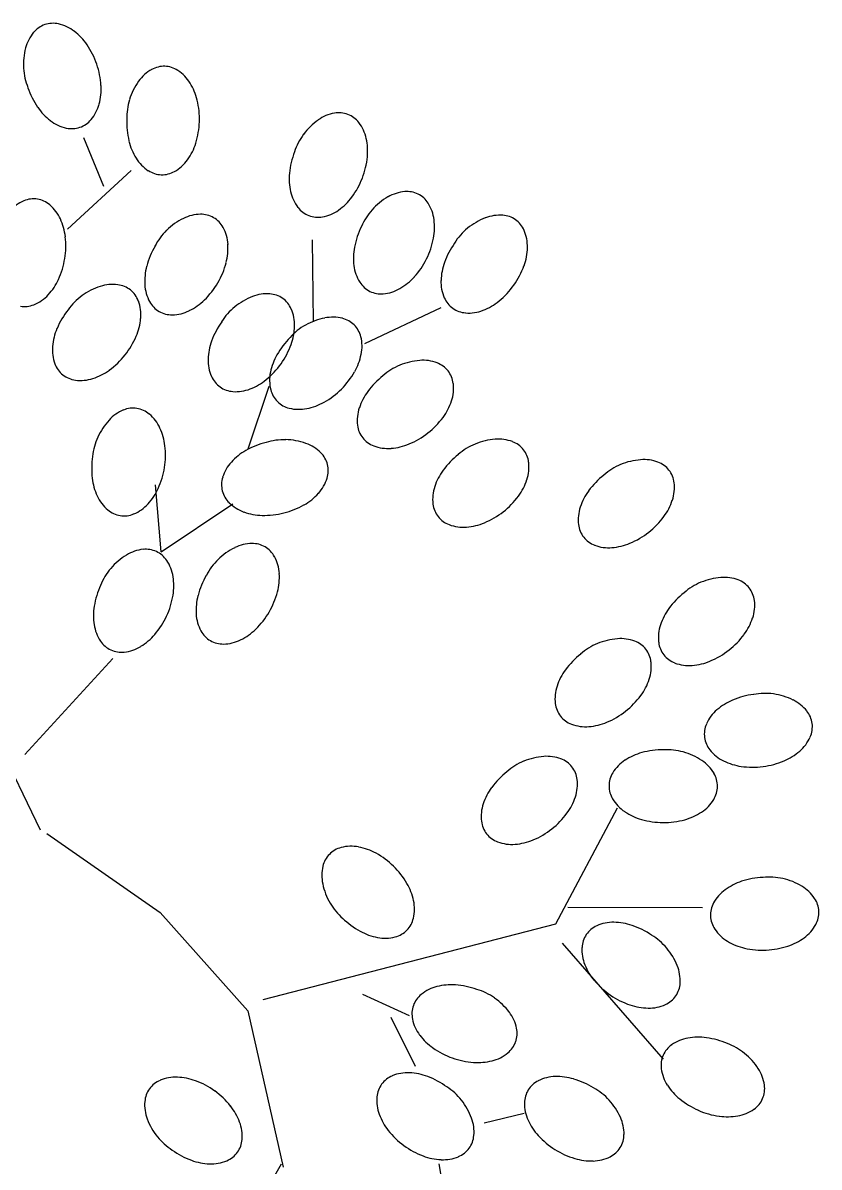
# Model space of a CAD drawing. Header units: millimetres. Extents: x 83956 to 461956, y 36707 to 125807.
# Drawn here: x 96223 to 97013, y 61193 to 62328 of the extents above; entities that cross this region are included whole.
import ezdxf

# ---------------------------------------------------------------- set-up
doc = ezdxf.new("R2010")
doc.units = ezdxf.units.MM
doc.header["$LTSCALE"] = 100
doc.header["$MEASUREMENT"] = 0
doc.layers.add('ARCH', color=9, linetype='CONTINUOUS')

msp = doc.modelspace()

# ---------------------------------------------------------------- linework, layer by layer
at = {"layer": 'ARCH'}
for p, q in [((96303.5, 62165.1), (96283.8, 62213.4)), ((96267.6, 62123.1), (96330.8, 62181.2)), ((96511.4, 62030.9), (96510.5, 62112.5)), ((96562.5, 62009.4), (96638.2, 62045.2)), ((96446.7, 61905.1), (96467.6, 61967.4)), ((96360.5, 61802.9), (96355, 61869.3)), ((96360.5, 61802.9), (96431.5, 61850.7)), ((96240.7, 61527), (96134.6, 61747.2)), ((96225.2, 61601.8), (96312.4, 61697)), ((96751.8, 61434), (96812.9, 61549.1)), ((96247.1, 61523.6), (96359.4, 61445.1)), ((96763.6, 61450.4), (96897.2, 61450.1)), ((96359.4, 61445.1), (96446.4, 61347.8)), ((96461.7, 61359), (96751.8, 61434)), ((96758.1, 61414.9), (96858.1, 61299.8)), ((96560, 61364.1), (96606.5, 61343.2)), ((96446.4, 61347.8), (96481.3, 61192.8)), ((96588.1, 61341.6), (96612.2, 61292.7)), ((96680.6, 61236.7), (96720.5, 61246.3)), ((96479.4, 61195.5), (96395.2, 61047.6)), ((96635.7, 61196.1), (96641.7, 61161.1))]:
    msp.add_line(p, q, dxfattribs=at)
for centre, major_axis, start_param, end_param in [((96253.1, 62302.4), (-14.6, 19.9), -0.303257, 0.250042), ((96253.1, 62302.4), (-14.6, 19.9), -0.856771, -0.303472), ((96249.5, 62286.4), (-24.3, 33.2), -1.283545, -0.856785), ((96265.8, 62292), (-24.3, 33.2), 0.24997, 0.676729), ((96239.5, 62273.4), (-34, 46.4), 4.679974, 4.999761), ((96287.7, 62286.1), (-37.7, 51.5), 0.676717, 0.996504), ((96221, 62260.7), (-47.2, 64.5), 4.409209, 4.680159), ((96283.8, 62285.9), (-35.3, 48.3), 0.996819, 1.327132), ((96221, 62260.7), (-47.2, 64.5), 4.137887, 4.408837), ((96371.5, 62245.6), (-24.3, 33.2), -0.111973, 0.314787), ((96363.3, 62259.8), (-14.6, 19.9), -0.665449, -0.11215), ((96363.3, 62259.8), (-14.6, 19.9), -1.218574, -0.665275), ((96354.3, 62246.1), (-24.3, 33.2), 4.637799, 5.064558), ((96389.9, 62232.3), (-37.7, 51.5), 0.314922, 0.634709), ((96340.3, 62237.4), (-34, 46.4), 4.318309, 4.638096), ((96304, 62289), (-47.2, 64.5), 1.267515, 1.538465), ((96243.4, 62262), (-34, 46.4), 3.818365, 4.138152), ((96285.5, 62276.4), (-34, 46.4), 1.53836, 1.858147), ((96259.2, 62257.7), (-24.3, 33.2), 3.391595, 3.818355), ((96386.2, 62233.4), (-35.3, 48.3), 0.63468, 0.964993), ((96318.5, 62232.2), (-47.2, 64.5), 4.047321, 4.318272), ((96406.2, 62229.2), (-47.2, 64.5), 0.905544, 1.176494), ((96539.8, 62197.6), (-24.3, 33.2), -0.447077, -0.020317), ((96536.8, 62213.7), (-14.6, 19.9), -1.000399, -0.4471), ((96536.8, 62213.7), (-14.6, 19.9), -1.553793, -1.000494), ((96275.5, 62263.3), (-24.3, 33.2), 1.858442, 2.285202), ((96271.9, 62247.3), (-14.6, 19.9), 2.28495, 2.838249), ((96271.9, 62247.3), (-14.6, 19.9), 2.838303, 3.391602), ((96318.5, 62232.2), (-47.2, 64.5), 3.776291, 4.047242), ((96552.9, 62178.9), (-37.7, 51.5), -0.020357, 0.29943), ((96523.7, 62203.8), (-24.3, 33.2), 4.302727, 4.729486), ((96384.4, 62223.9), (-34, 46.4), 1.176478, 1.496265), ((96549.7, 62181.3), (-35.4, 48.3), 0.299321, 0.629634), ((96507.7, 62200.2), (-34, 46.4), 3.982642, 4.302429), ((96339.9, 62225.4), (-34, 46.5), 3.456694, 3.776481), ((96567.2, 62170.7), (-47.2, 64.5), 0.570134, 0.841084), ((96370.5, 62215.2), (-24.3, 33.2), 1.496247, 1.923007), ((96353.2, 62215.8), (-24.3, 33.2), 3.029651, 3.456411), ((96485.4, 62202.4), (-47.2, 64.5), 3.712024, 3.982974), ((96361.4, 62201.6), (-14.6, 19.9), 1.923063, 2.476362), ((96361.4, 62201.6), (-14.6, 19.9), 2.476363, 3.029662), ((96544.9, 62172.9), (-34, 46.4), 0.841504, 1.161291), ((96485.4, 62202.4), (-47.2, 64.5), 3.44107, 3.712021), ((96233.9, 62128.3), (-14.6, 19.9), -0.790289, -0.23699), ((96233.9, 62128.3), (-14.6, 19.9), -1.343861, -0.790562), ((96528.9, 62169.3), (-24.3, 33.2), 1.16099, 1.58775), ((96503.4, 62189), (-34, 46.4), 3.121154, 3.440941), ((96617, 62099.5), (-37.7, 51.5), -0.112974, 0.206813), ((96605.8, 62119.2), (-24.3, 33.2), -0.539523, -0.112763), ((96604.3, 62135.6), (-14.6, 19.9), -1.0932, -0.539901), ((96604.3, 62135.6), (-14.6, 19.9), 4.63695, 5.190249), ((96240.2, 62113.1), (-24.3, 33.2), -0.237137, 0.189623), ((96223.2, 62115.8), (-24.3, 33.2), 4.51269, 4.93945), ((96515.8, 62159.4), (-14.6, 19.9), 1.587909, 2.141208), ((96512.8, 62175.5), (-24.3, 33.2), 2.694308, 3.121068), ((96614.1, 62102.1), (-35.3, 48.3), 0.207018, 0.537331), ((96590.3, 62126.9), (-24.3, 33.2), 4.210145, 4.636905), ((96208.3, 62109), (-34, 46.4), 4.192999, 4.512786), ((96410.5, 62076.2), (-37.7, 51.5), -0.179566, 0.140221), ((96400.5, 62096.6), (-24.3, 33.2), -0.606465, -0.179705), ((96400.1, 62113), (-14.6, 19.9), -1.159732, -0.606433), ((96400.1, 62113), (-14.6, 19.9), 4.570205, 5.123504), ((96515.8, 62159.4), (-14.6, 19.9), 2.141183, 2.694482), ((96574, 62124.8), (-34, 46.4), 3.890604, 4.210391), ((96704.6, 62074.4), (-37.7, 51.5), -0.268041, 0.051746), ((96696.6, 62095.7), (-24.3, 33.2), -0.694759, -0.267999), ((96697.6, 62112.1), (-14.6, 19.9), -1.248167, -0.694868), ((96697.6, 62112.1), (-14.6, 19.9), 4.481676, 5.034975), ((96407.7, 62079), (-35.4, 48.3), 0.140231, 0.470544), ((96385.7, 62105.3), (-24.3, 33.2), 4.143524, 4.570284), ((96630.6, 62090), (-47.2, 64.5), 0.477591, 0.748541), ((96702.1, 62077.5), (-35.4, 48.3), 0.051587, 0.381899), ((96682.5, 62105.7), (-24.3, 33.2), 4.055129, 4.481889), ((96186, 62106.4), (-47.2, 64.5), 3.922202, 4.193152), ((96369.2, 62104.3), (-34, 46.4), 3.823701, 4.143488), ((96552, 62129), (-47.2, 64.5), 3.619227, 3.890178), ((96716.6, 62062.9), (-47.2, 64.5), 0.322636, 0.593587), ((96423.4, 62065.8), (-47.2, 64.5), 0.411047, 0.681998), ((96608.6, 62094.2), (-34, 46.4), 0.748601, 1.068388), ((96666.1, 62106.1), (-34, 46.5), 3.735524, 4.055311), ((96186, 62106.4), (-47.2, 64.5), 3.650787, 3.921738), ((96401.7, 62071.5), (-34, 46.4), 0.681907, 1.001694), ((96347.6, 62110), (-47.2, 64.5), 3.552892, 3.823843), ((96592.3, 62092.1), (-24.3, 33.2), 1.068715, 1.495475), ((96552, 62129), (-47.2, 64.5), 3.34847, 3.61942), ((96695.5, 62070.5), (-34, 46.4), 0.593263, 0.91305), ((96645, 62113.7), (-47.2, 64.5), 3.464232, 3.735182), ((96206.4, 62097.1), (-34, 46.4), 3.331191, 3.650978), ((96568.7, 62114.1), (-34, 46.4), 3.028679, 3.348466), ((96319.5, 62005.4), (-37.7, 51.5), -0.323497, -0.00371), ((96312.6, 62027), (-24.3, 33.2), -0.750159, -0.3234), ((96314.6, 62043.3), (-14.6, 19.9), -1.303731, -0.750432), ((96314.6, 62043.3), (-14.6, 19.9), 4.426274, 4.979573), ((96385.3, 62070.4), (-24.3, 33.2), 1.001889, 1.428648), ((96347.6, 62110), (-47.2, 64.5), 3.28175, 3.5527), ((96578.4, 62083.4), (-14.6, 19.9), 1.495327, 2.048626), ((96576.8, 62099.8), (-24.3, 33.2), 2.601947, 3.028707), ((96679, 62071), (-24.3, 33.2), 0.913269, 1.340028), ((96645, 62113.7), (-47.2, 64.5), 3.193344, 3.464294), ((96218.4, 62085.9), (-24.3, 33.2), 2.904398, 3.331157), ((96317.2, 62008.6), (-35.4, 48.3), -0.004001, 0.326312), ((96299.2, 62037.8), (-24.3, 33.2), 3.999452, 4.426212), ((96370.8, 62062.7), (-14.6, 19.9), 1.42861, 1.981909), ((96363.2, 62093.9), (-34, 46.4), 2.962007, 3.281794), ((96473.8, 61996.4), (-37.7, 51.5), -0.26801, 0.051777), ((96465.7, 62017.7), (-24.3, 33.2), -0.694842, -0.268083), ((96466.7, 62034.1), (-14.6, 19.9), -1.248167, -0.694868), ((96466.7, 62034.1), (-14.6, 19.9), 4.481724, 5.035023), ((96578.4, 62083.4), (-14.6, 19.9), 2.04879, 2.602089), ((96663.9, 62064.6), (-14.6, 19.9), 1.340203, 1.893502), ((96659.1, 62096.3), (-34, 46.4), 2.873514, 3.193301), ((96224.7, 62070.8), (-14.6, 19.9), 2.351302, 2.904601), ((96330.8, 61993.2), (-47.2, 64.5), 0.267148, 0.538098), ((96370.8, 62062.7), (-14.6, 19.9), 1.982106, 2.535405), ((96370.4, 62079.1), (-24.3, 33.2), 2.53547, 2.96223), ((96471.3, 61999.5), (-35.4, 48.3), 0.051769, 0.382082), ((96451.6, 62027.7), (-24.3, 33.2), 4.054999, 4.481759), ((96663.9, 62064.6), (-14.6, 19.9), 1.893194, 2.446493), ((96665, 62080.9), (-24.3, 33.2), 2.446649, 2.873409), ((96282.8, 62039.1), (-34, 46.4), 3.679915, 3.999702), ((96485.7, 61984.9), (-47.2, 64.5), 0.322639, 0.593589), ((96533, 61975.7), (-35.4, 48.3), -0.119104, 0.211209), ((96535, 61972.2), (-37.7, 51.5), -0.438623, -0.118835), ((96530.6, 61994.5), (-24.3, 33.2), -0.865806, -0.439046), ((96534.4, 62010.5), (-14.6, 19.9), -1.419092, -0.865793), ((96534.4, 62010.5), (-14.6, 19.9), 4.310955, 4.864254), ((96310.1, 62002), (-34, 46.4), 0.538153, 0.857941), ((96262.1, 62047.9), (-47.2, 64.5), 3.408806, 3.679757), ((96435.2, 62028.1), (-34, 46.5), 3.735524, 4.055311), ((96518.5, 62006.8), (-24.3, 33.2), 3.883984, 4.310744), ((96293.8, 62003.3), (-24.3, 33.2), 0.858072, 1.284832), ((96464.6, 61992.5), (-34, 46.4), 0.59357, 0.913358), ((96544.8, 61958.9), (-47.2, 64.5), 0.151808, 0.422758), ((96414.1, 62035.7), (-47.2, 64.5), 3.464232, 3.735182), ((96262.1, 62047.9), (-47.2, 64.5), 3.137752, 3.408703), ((96448.1, 61993), (-24.3, 33.2), 0.913143, 1.339902), ((96525.3, 61969.9), (-34, 46.4), 0.422685, 0.742472), ((96502.3, 62010), (-34, 46.4), 3.564434, 3.884221), ((96278.3, 61997.8), (-14.6, 19.9), 1.284636, 1.837935), ((96275.3, 62029.7), (-34, 46.4), 2.818054, 3.137841), ((96414.1, 62035.7), (-47.2, 64.5), 3.193203, 3.464154), ((96620, 61932.7), (-35.4, 48.3), -0.237519, 0.092793), ((96621.6, 61929.1), (-37.7, 51.5), -0.557391, -0.237604), ((96619.9, 61951.8), (-24.3, 33.2), -0.984056, -0.557296), ((96625.5, 61967.1), (-14.6, 19.9), -1.537631, -0.984332), ((96625.5, 61967.1), (-14.6, 19.9), 4.192596, 4.745895), ((96278.3, 61997.8), (-14.6, 19.9), 1.838037, 2.391336), ((96280.3, 62014), (-24.3, 33.2), 2.391163, 2.817923), ((96433.1, 61986.6), (-14.6, 19.9), 1.340237, 1.893536), ((96428.2, 62018.3), (-34, 46.4), 2.873605, 3.193392), ((96509.1, 61973.1), (-24.3, 33.2), 0.742619, 1.169379), ((96482.8, 62021), (-47.2, 64.5), 3.293432, 3.564383), ((96629.7, 61914.6), (-47.2, 64.5), 0.03343, 0.30438), ((96433.1, 61986.6), (-14.6, 19.9), 1.893276, 2.446575), ((96434.1, 62002.9), (-24.3, 33.2), 2.446745, 2.873505), ((96493.2, 61969.4), (-14.6, 19.9), 1.169362, 1.722661), ((96482.8, 62021), (-47.2, 64.5), 3.022514, 3.293464), ((96611.7, 61927.9), (-34, 46.4), 0.304385, 0.624172), ((96609.3, 61965.3), (-24.3, 33.2), 3.765493, 4.192253), ((96493.2, 61969.4), (-14.6, 19.9), 1.722675, 2.275974), ((96493.8, 62001.5), (-34, 46.4), 2.70255, 3.022337), ((96593.6, 61970.4), (-34, 46.5), 3.446236, 3.766023), ((96339, 61905.7), (-24.3, 33.2), -0.234277, 0.192482), ((96332.6, 61920.8), (-14.6, 19.9), -0.78749, -0.234191), ((96332.6, 61920.8), (-14.6, 19.9), -1.340948, -0.787649), ((96322, 61908.4), (-24.3, 33.2), 4.515553, 4.942312), ((96497, 61985.4), (-24.3, 33.2), 2.275664, 2.702424), ((96596, 61933), (-24.3, 33.2), 0.623984, 1.050744), ((96355.7, 61890.2), (-37.7, 51.5), 0.192493, 0.51228), ((96307.1, 61901.4), (-34, 46.4), 4.195523, 4.51531), ((96579.7, 61931.2), (-14.6, 19.9), 1.050724, 1.604023), ((96575.6, 61983.7), (-47.2, 64.5), 3.17501, 3.445961), ((96352.1, 61891.9), (-35.4, 48.3), 0.512189, 0.842502), ((96482.4, 61854.3), (-35.3, 48.3), -0.657338, -0.327025), ((96482.3, 61850.4), (-37.7, 51.5), -0.977105, -0.657318), ((96579.7, 61931.2), (-14.6, 19.9), 1.604241, 2.15754), ((96575.6, 61983.7), (-47.2, 64.5), 2.903938, 3.174889), ((96696.4, 61850.9), (-37.7, 51.5), -0.557383, -0.237596), ((96694.7, 61873.6), (-24.3, 33.2), -0.984056, -0.557296), ((96284.8, 61898.9), (-47.2, 64.5), 3.924518, 4.195468), ((96472.8, 61853.4), (-34, 46.4), -0.115604, 0.204183), ((96483.9, 61833.9), (-47.2, 64.5), -0.386518, -0.115568), ((96490.1, 61871.8), (-24.3, 33.2), -1.404115, -0.977356), ((96585.4, 61946.6), (-24.3, 33.2), 2.157296, 2.584056), ((96584.2, 61963), (-34, 46.4), 2.584394, 2.904181), ((96694.8, 61854.6), (-35.4, 48.3), -0.237519, 0.092793), ((96700.3, 61889), (-14.6, 19.9), -1.537333, -0.984034), ((96700.3, 61889), (-14.6, 19.9), 4.192345, 4.745644), ((96371.5, 61885.2), (-47.2, 64.5), 0.783322, 1.054273), ((96460.6, 61864.4), (-24.3, 33.2), 0.203987, 0.630747), ((96501.5, 61883.5), (-14.6, 19.9), 4.325844, 4.879143), ((96704.5, 61836.5), (-47.2, 64.5), 0.03343, 0.30438), ((96684, 61887.2), (-24.3, 33.2), 3.765577, 4.192337), ((96840.6, 61830.6), (-37.7, 51.5), -0.557294, -0.237507), ((96838.9, 61853.3), (-24.3, 33.2), -0.984056, -0.557296), ((96844.6, 61868.7), (-14.6, 19.9), -1.537648, -0.984349), ((96284.8, 61898.9), (-47.2, 64.5), 3.653553, 3.924503), ((96501.5, 61883.5), (-14.6, 19.9), 3.772592, 4.325891), ((96686.4, 61849.8), (-34, 46.4), 0.304374, 0.624161), ((96839.1, 61834.3), (-35.4, 48.3), -0.237633, 0.09268), ((96844.6, 61868.7), (-14.6, 19.9), 4.19265, 4.745949), ((96349.2, 61882.7), (-34, 46.4), 1.054191, 1.373978), ((96445, 61869.4), (-14.6, 19.9), 0.630685, 1.183984), ((96485.9, 61888.5), (-24.3, 33.2), 3.346107, 3.772867), ((96668.4, 61892.3), (-34, 46.4), 3.445785, 3.765573), ((96848.7, 61816.2), (-47.2, 64.5), 0.033399, 0.304349), ((96828.3, 61866.9), (-24.3, 33.2), 3.766089, 4.192849), ((96334.3, 61875.7), (-24.3, 33.2), 1.37396, 1.80072), ((96305.2, 61889.6), (-34, 46.4), 3.334137, 3.653924), ((96445, 61869.4), (-14.6, 19.9), 1.184261, 1.73756), ((96473.7, 61899.5), (-34, 46.4), 3.025989, 3.345776), ((96670.8, 61854.9), (-24.3, 33.2), 0.623973, 1.050733), ((96650.3, 61905.6), (-47.2, 64.5), 3.174896, 3.445846), ((96830.7, 61829.5), (-34, 46.4), 0.304212, 0.623999), ((96317.3, 61878.4), (-24.3, 33.2), 2.90732, 3.33408), ((96456.5, 61881.1), (-24.3, 33.2), 1.737485, 2.164244), ((96462.6, 61919), (-47.2, 64.5), 2.755221, 3.026172), ((96654.5, 61853.1), (-14.6, 19.9), 1.050724, 1.604023), ((96815.1, 61834.6), (-24.3, 33.2), 0.624244, 1.051003), ((96812.6, 61872), (-34, 46.4), 3.446067, 3.765854), ((96323.6, 61863.3), (-14.6, 19.9), 1.800868, 2.354167), ((96323.6, 61863.3), (-14.6, 19.9), 2.354077, 2.907376), ((96462, 61896.6), (-34, 46.4), 2.164226, 2.484013), ((96462.6, 61919), (-47.2, 64.5), 2.484168, 2.755119), ((96654.5, 61853.1), (-14.6, 19.9), 1.604241, 2.15754), ((96650.3, 61905.6), (-47.2, 64.5), 2.904096, 3.175046), ((96794.6, 61885.3), (-47.2, 64.5), 3.175005, 3.445956), ((96660.2, 61868.5), (-24.3, 33.2), 2.157296, 2.584056), ((96659, 61884.9), (-34, 46.4), 2.584394, 2.904181), ((96798.8, 61832.8), (-14.6, 19.9), 1.051003, 1.604302), ((96798.8, 61832.8), (-14.6, 19.9), 1.604116, 2.157415), ((96794.6, 61885.3), (-47.2, 64.5), 2.904022, 3.174972), ((96347.4, 61764.6), (-24.3, 33.2), -0.513369, -0.086609), ((96345.4, 61780.8), (-14.6, 19.9), -1.066741, -0.513442), ((96345.4, 61780.8), (-14.6, 19.9), 4.66328, 5.216579), ((96461.4, 61749.6), (-37.7, 51.5), -0.179573, 0.140214), ((96451.5, 61770.1), (-24.3, 33.2), -0.6064, -0.179641), ((96451.1, 61786.5), (-14.6, 19.9), -1.159567, -0.606268), ((96451.1, 61786.5), (-14.6, 19.9), 4.570257, 5.123556), ((96804.4, 61848.1), (-24.3, 33.2), 2.157762, 2.584521), ((96803.2, 61864.5), (-34, 46.4), 2.584145, 2.903932), ((96359.1, 61745.1), (-37.7, 51.5), -0.08648, 0.233307), ((96331.7, 61771.8), (-24.3, 33.2), 4.236526, 4.663286), ((96458.7, 61752.5), (-35.3, 48.3), 0.140274, 0.470587), ((96436.6, 61778.8), (-24.3, 33.2), 4.143532, 4.570292), ((96356.1, 61747.7), (-35.4, 48.3), 0.23316, 0.563473), ((96315.5, 61769.3), (-34, 46.4), 3.916643, 4.23643), ((96474.3, 61739.3), (-47.2, 64.5), 0.411417, 0.682368), ((96420.2, 61777.8), (-34, 46.4), 3.823701, 4.143488), ((96918.5, 61736.5), (-24.3, 33.2), -0.984307, -0.557547), ((96372.9, 61736), (-47.2, 64.5), 0.504302, 0.775253), ((96918.7, 61717.5), (-35.4, 48.3), -0.237577, 0.092736), ((96920.2, 61713.8), (-37.7, 51.5), -0.557374, -0.237587), ((96924.1, 61751.9), (-14.6, 19.9), -1.53727, -0.983971), ((96924.1, 61751.9), (-14.6, 19.9), 4.192433, 4.745732), ((96293.4, 61772.9), (-47.2, 64.5), 3.645896, 3.916847), ((96452.6, 61745), (-34, 46.4), 0.68203, 1.001817), ((96398.5, 61783.5), (-47.2, 64.5), 3.552633, 3.823584), ((96928.3, 61699.4), (-47.2, 64.5), 0.033392, 0.304342), ((96350.8, 61739.6), (-34, 46.4), 0.77505, 1.094837), ((96910.3, 61712.7), (-34, 46.4), 0.304216, 0.624004), ((96907.9, 61750.1), (-24.3, 33.2), 3.765605, 4.192365), ((96293.4, 61772.9), (-47.2, 64.5), 3.374816, 3.645767), ((96436.2, 61743.9), (-24.3, 33.2), 1.002035, 1.428795), ((96398.5, 61783.5), (-47.2, 64.5), 3.281861, 3.552812), ((96892.2, 61755.2), (-34, 46.4), 3.446067, 3.765854), ((96334.6, 61737.1), (-24.3, 33.2), 1.094934, 1.521693), ((96310.4, 61758.4), (-34, 46.4), 3.055069, 3.374856), ((96421.7, 61736.2), (-14.6, 19.9), 1.428647, 1.981946), ((96414.1, 61767.4), (-34, 46.4), 2.962059, 3.281846), ((96894.6, 61717.8), (-24.3, 33.2), 0.624013, 1.050772), ((96874.2, 61768.5), (-47.2, 64.5), 3.175001, 3.445952), ((96320.9, 61728), (-14.6, 19.9), 1.521687, 2.074986), ((96421.7, 61736.2), (-14.6, 19.9), 1.982086, 2.535385), ((96421.3, 61752.6), (-24.3, 33.2), 2.535183, 2.961943), ((96816.1, 61656.7), (-35.4, 48.3), -0.237589, 0.092724), ((96817.6, 61653), (-37.7, 51.5), -0.557212, -0.237425), ((96816, 61675.7), (-24.3, 33.2), -0.984056, -0.557296), ((96821.6, 61691.1), (-14.6, 19.9), -1.537458, -0.984159), ((96878.3, 61716), (-14.6, 19.9), 1.050841, 1.60414), ((96320.9, 61728), (-14.6, 19.9), 2.074852, 2.628151), ((96319, 61744.3), (-24.3, 33.2), 2.628383, 3.055142), ((96825.8, 61638.6), (-47.2, 64.5), 0.033399, 0.304349), ((96821.6, 61691.1), (-14.6, 19.9), 4.192427, 4.745726), ((96878.3, 61716), (-14.6, 19.9), 1.604135, 2.157434), ((96874.2, 61768.5), (-47.2, 64.5), 2.904022, 3.174972), ((96805.3, 61689.3), (-24.3, 33.2), 3.765577, 4.192337), ((96884, 61731.3), (-24.3, 33.2), 2.157283, 2.584043), ((96882.8, 61747.7), (-34, 46.4), 2.584153, 2.90394), ((96807.7, 61651.9), (-34, 46.4), 0.304212, 0.623999), ((96789.7, 61694.4), (-34, 46.4), 3.445617, 3.765405), ((96792.1, 61657), (-24.3, 33.2), 0.624002, 1.050761), ((96771.6, 61707.7), (-47.2, 64.5), 3.174858, 3.445808), ((96949.5, 61602.9), (-34, 46.4), -0.232587, 0.0872), ((96958.2, 61582.3), (-47.2, 64.5), -0.503445, -0.232495), ((96959.1, 61602.7), (-35.4, 48.3), -0.774691, -0.444378), ((96958.6, 61598.8), (-37.7, 51.5), -1.094668, -0.774881), ((96968.7, 61619.2), (-24.3, 33.2), -1.520991, -1.094232), ((96775.8, 61655.2), (-14.6, 19.9), 1.050841, 1.60414), ((96771.6, 61707.7), (-47.2, 64.5), 2.904031, 3.174982), ((96938.6, 61615.3), (-24.3, 33.2), 0.087266, 0.514026), ((96981.5, 61629.5), (-14.6, 19.9), 4.20882, 4.762119), ((96775.8, 61655.2), (-14.6, 19.9), 1.604116, 2.157415), ((96781.5, 61670.6), (-24.3, 33.2), 2.15778, 2.58454), ((96780.3, 61687), (-34, 46.4), 2.584145, 2.903932), ((96923.7, 61622), (-14.6, 19.9), 0.513812, 1.067111), ((96981.5, 61629.5), (-14.6, 19.9), 3.655639, 4.208938), ((96923.7, 61622), (-14.6, 19.9), 1.067334, 1.620633), ((96966.5, 61636.2), (-24.3, 33.2), 3.22871, 3.65547), ((96744.5, 61536.3), (-37.7, 51.5), -0.557383, -0.237596), ((96742.8, 61559), (-24.3, 33.2), -0.984047, -0.557287), ((96748.4, 61574.4), (-14.6, 19.9), -1.537333, -0.984034), ((96843.1, 61562), (-24.3, 33.2), -0.046665, 0.380095), ((96852.2, 61548.3), (-34, 46.4), -0.36651, -0.046723), ((96858.1, 61526.7), (-47.2, 64.5), -0.637249, -0.366299), ((96861.8, 61546.9), (-35.3, 48.3), -0.908345, -0.578032), ((96860.7, 61543.1), (-37.7, 51.5), -1.228083, -0.908296), ((96936.4, 61632.4), (-24.3, 33.2), 1.620503, 2.047262), ((96955.7, 61648.6), (-34, 46.4), 2.909096, 3.228883), ((96752.6, 61521.9), (-47.2, 64.5), 0.03343, 0.30438), ((96742.9, 61540), (-35.4, 48.3), -0.237589, 0.092724), ((96748.4, 61574.4), (-14.6, 19.9), 4.192433, 4.745732), ((96873.5, 61561.9), (-24.3, 33.2), 4.628072, 5.054832), ((96943.8, 61647.1), (-34, 46.4), 2.047172, 2.366959), ((96947, 61669.3), (-47.2, 64.5), 2.367108, 2.638058), ((96947, 61669.3), (-47.2, 64.5), 2.638155, 2.909105), ((96732.1, 61572.6), (-24.3, 33.2), 3.765605, 4.192365), ((96829.2, 61570.7), (-14.6, 19.9), 0.380128, 0.933427), ((96887.4, 61570.4), (-14.6, 19.9), 4.074928, 4.628227), ((96734.5, 61535.2), (-34, 46.4), 0.304374, 0.624161), ((96829.2, 61570.7), (-14.6, 19.9), 0.93336, 1.486659), ((96887.4, 61570.4), (-14.6, 19.9), 3.521539, 4.074838), ((96718.9, 61540.3), (-24.3, 33.2), 0.624002, 1.050761), ((96716.5, 61577.7), (-34, 46.4), 3.445617, 3.765405), ((96843.2, 61579.3), (-24.3, 33.2), 1.486581, 1.913341), ((96873.6, 61579.1), (-24.3, 33.2), 3.094811, 3.521571), ((96698.5, 61591), (-47.2, 64.5), 3.17501, 3.445961), ((96852.5, 61592.9), (-34, 46.5), 1.913618, 2.233405), ((96864.5, 61592.8), (-34, 46.4), 2.775083, 3.09487), ((96702.6, 61538.5), (-14.6, 19.9), 1.050841, 1.60414), ((96858.6, 61614.4), (-47.2, 64.5), 2.232887, 2.503837), ((96858.6, 61614.4), (-47.2, 64.5), 2.504153, 2.775104), ((96702.6, 61538.5), (-14.6, 19.9), 1.604116, 2.157415), ((96707.1, 61570.3), (-34, 46.4), 2.584153, 2.90394), ((96698.5, 61591), (-47.2, 64.5), 2.904096, 3.175046), ((96544.9, 61485.7), (-14.6, 19.9), -0.38834, 0.164959), ((96548.8, 61469.8), (-24.3, 33.2), -0.815062, -0.388302), ((96545.8, 61453.6), (-34, 46.4), -1.135076, -0.815289), ((96708.3, 61553.9), (-24.3, 33.2), 2.157296, 2.584056), ((96544.9, 61485.7), (-14.6, 19.9), 0.165095, 0.718394), ((96535, 61434), (-47.2, 64.5), -1.405955, -1.135005), ((96560.9, 61482.1), (-24.3, 33.2), 0.718146, 1.144906), ((96535, 61434), (-47.2, 64.5), 4.606474, 4.877424), ((96583.1, 61486.7), (-37.7, 51.5), 1.144881, 1.464668), ((96554.4, 61445.2), (-34, 46.4), 4.286569, 4.606356), ((96953.9, 61421.5), (-34, 46.4), -0.315889, 0.003898), ((96960.8, 61400.2), (-47.2, 64.5), -0.587195, -0.316245), ((96963.5, 61420.5), (-35.4, 48.3), -0.858128, -0.527815), ((96962.6, 61416.7), (-37.7, 51.5), -1.177802, -0.858015), ((96944.1, 61434.7), (-24.3, 33.2), 0.003785, 0.430544), ((96974.4, 61436.1), (-24.3, 33.2), 4.67882, 5.10558), ((96579.7, 61484.7), (-35.4, 48.3), 1.464911, 1.795224), ((96570.5, 61448.6), (-24.3, 33.2), 3.859989, 4.286749), ((96929.8, 61442.7), (-14.6, 19.9), 0.430369, 0.983668), ((96988, 61445.3), (-14.6, 19.9), 4.125431, 4.67873), ((96596.3, 61496.7), (-47.2, 64.5), 1.735754, 2.006704), ((96586.5, 61445), (-14.6, 19.9), 3.306663, 3.859962), ((96929.8, 61442.7), (-14.6, 19.9), 0.983724, 1.537023), ((96988, 61445.3), (-14.6, 19.9), 3.572352, 4.125651), ((96585.5, 61477.1), (-34, 46.4), 2.0068, 2.326587), ((96586.5, 61445), (-14.6, 19.9), 2.753319, 3.306618), ((96802.4, 61409.4), (-14.6, 19.9), -0.214779, 0.33852), ((96809, 61394.4), (-24.3, 33.2), -0.641655, -0.214895), ((96808.8, 61378), (-34, 46.4), -0.961253, -0.641466), ((96801.6, 61356.8), (-47.2, 64.5), -1.232581, -0.96163), ((96943.4, 61451.9), (-24.3, 33.2), 1.537366, 1.964126), ((96973.6, 61453.3), (-24.3, 33.2), 3.145549, 3.572309), ((96582.5, 61460.9), (-24.3, 33.2), 2.326411, 2.75317), ((96802.4, 61409.4), (-14.6, 19.9), 0.338475, 0.891774), ((96815.9, 61371.4), (-35.4, 48.3), -1.50328, -1.172968), ((96951.9, 61466), (-34, 46.5), 1.964345, 2.284132), ((96963.9, 61466.5), (-34, 46.4), 2.825529, 3.145316), ((96818.7, 61408.7), (-24.3, 33.2), 0.891628, 1.318388), ((96812.9, 61368.9), (-37.7, 51.5), 4.460183, 4.77997), ((96956.9, 61487.9), (-47.2, 64.6), 2.284066, 2.555016), ((96956.9, 61487.9), (-47.2, 64.5), 2.554831, 2.825781), ((96834, 61414.7), (-34, 46.4), 1.318641, 1.638428), ((96834, 61377.3), (-24.3, 33.2), 4.033244, 4.460003), ((96644.1, 61332), (-24.3, 33.2), -0.381997, 0.044763), ((96648.1, 61316), (-34, 46.4), -0.701839, -0.382052), ((96646.6, 61293.7), (-47.2, 64.5), -0.972568, -0.701617), ((96851.2, 61429.2), (-47.2, 64.5), 1.638198, 1.909149), ((96850.4, 61376.5), (-14.6, 19.9), 3.479888, 4.033187), ((96633.8, 61344.7), (-14.6, 19.9), 0.044781, 0.59808), ((96656.7, 61311.5), (-35.4, 48.3), -1.24394, -0.913627), ((96654.4, 61308.2), (-37.7, 51.5), -1.563537, -1.24375), ((96851.2, 61429.2), (-47.2, 64.5), 1.909547, 2.180497), ((96850.4, 61376.5), (-14.6, 19.9), 2.92679, 3.480089), ((96633.8, 61344.7), (-14.6, 19.9), 0.597821, 1.15112), ((96843.9, 61408), (-34, 46.4), 2.180018, 2.499805), ((96843.8, 61391.5), (-24.3, 33.2), 2.500033, 2.926793), ((96649.8, 61348.2), (-24.3, 33.2), 1.151319, 1.578078), ((96672.7, 61321.8), (-24.3, 33.2), 4.292834, 4.719593), ((96688.7, 61325.3), (-14.6, 19.9), 3.739805, 4.293104), ((96663.1, 61358), (-34, 46.4), 1.577992, 1.897779), ((96688.7, 61325.3), (-14.6, 19.9), 3.186088, 3.739387), ((96880.8, 61293.8), (-14.6, 19.9), -0.024835, 0.528464), ((96890.1, 61280.3), (-24.3, 33.2), -0.451563, -0.024804), ((96893.1, 61264.1), (-34, 46.4), -0.771286, -0.451499), ((96890, 61241.9), (-47.2, 64.5), -1.042299, -0.771348), ((96901.3, 61259), (-35.4, 48.3), -1.31341, -0.983097), ((96675.9, 61376.3), (-47.2, 64.5), 1.89758, 2.16853), ((96678.4, 61338), (-24.3, 33.2), 2.75962, 3.18638), ((96880.8, 61293.8), (-14.6, 19.9), 0.528442, 1.081741), ((96898.8, 61255.9), (-37.7, 51.5), 4.65019, 4.969977), ((96675.9, 61376.3), (-47.2, 64.5), 2.168878, 2.439829), ((96674.4, 61354), (-34, 46.4), 2.439283, 2.75907), ((96897, 61296.1), (-24.3, 33.2), 1.08173, 1.508489), ((96917.9, 61268.2), (-24.3, 33.2), 4.223487, 4.650247), ((96368.9, 61256), (-14.6, 19.9), -0.239115, 0.314185), ((96375.1, 61240.8), (-24.3, 33.2), -0.665956, -0.239196), ((96374.6, 61224.4), (-34, 46.4), -0.985549, -0.665762), ((96599, 61260.4), (-14.6, 19.9), -0.24685, 0.306449), ((96605.1, 61245.2), (-24.3, 33.2), -0.673862, -0.247102), ((96604.4, 61228.8), (-34, 46.4), -0.993511, -0.673724), ((96596.5, 61207.8), (-47.2, 64.5), -1.264359, -0.993409), ((96752.6, 61241.5), (-24.3, 33.2), -0.601219, -0.174459), ((96753.1, 61225), (-34, 46.4), -0.920747, -0.60096), ((96746.7, 61203.5), (-47.2, 64.5), -1.19207, -0.921119), ((96368.9, 61256), (-14.6, 19.9), 0.314164, 0.867463), ((96366.8, 61203.4), (-47.2, 64.5), -1.256752, -0.985802), ((96366.8, 61203.4), (-47.2, 64.5), -1.527601, -1.256651), ((96599, 61260.4), (-14.6, 19.9), 0.306241, 0.85954), ((96611.3, 61222), (-35.4, 48.3), -1.535357, -1.205045), ((96745.4, 61256.2), (-14.6, 19.9), 0.37895, 0.932249), ((96745.4, 61256.2), (-14.6, 19.9), -0.174341, 0.378958), ((96760.5, 61218.8), (-35.3, 48.3), -1.462752, -1.13244), ((96910.9, 61305), (-34, 46.4), 1.50855, 1.828337), ((96934.2, 61270.5), (-14.6, 19.9), 3.670182, 4.223481), ((96385.2, 61254.8), (-24.3, 33.2), 0.867474, 1.294233), ((96615.3, 61259.1), (-24.3, 33.2), 0.859629, 1.286389), ((96608.2, 61219.6), (-37.7, 51.5), 4.428056, 4.747843), ((96761.8, 61256.1), (-24.3, 33.2), 0.932109, 1.358868), ((96757.5, 61216.1), (-37.7, 51.5), 4.500603, 4.82039), ((96925, 61322.4), (-47.2, 64.5), 1.828313, 2.099263), ((96934.2, 61270.5), (-14.6, 19.9), 3.116794, 3.670093), ((96384.3, 61217.4), (-34, 46.4), 4.435979, 4.755766), ((96630.8, 61264.7), (-34, 46.4), 1.286382, 1.606169), ((96925, 61322.4), (-47.2, 64.6), 2.099626, 2.370577), ((96924.8, 61284), (-24.3, 33.2), 2.689979, 3.116739), ((96406.5, 61262.7), (-37.7, 51.5), 1.294303, 1.61409), ((96399.7, 61223.1), (-24.3, 33.2), 4.009079, 4.435839), ((96629.6, 61227.3), (-24.3, 33.2), 4.001311, 4.428071), ((96776.8, 61262.8), (-34, 46.4), 1.358988, 1.678775), ((96778.3, 61225.4), (-24.3, 33.2), 4.073694, 4.500454), ((96921.9, 61300.2), (-34, 46.4), 2.370446, 2.690233), ((96403.5, 61260.2), (-35.3, 48.3), 1.614122, 1.944435), ((96648.4, 61278.6), (-47.2, 64.5), 1.606268, 1.877219), ((96645.9, 61226), (-14.6, 19.9), 3.447873, 4.001172), ((96793.4, 61277.9), (-47.2, 64.5), 1.678736, 1.949686), ((96794.7, 61225.2), (-14.6, 19.9), 3.52069, 4.073989), ((96416.1, 61221.9), (-14.6, 19.9), 3.455771, 4.00907), ((96648.4, 61278.6), (-47.2, 64.5), 1.877226, 2.148176), ((96645.9, 61226), (-14.6, 19.9), 2.894616, 3.447915), ((96794.7, 61225.2), (-14.6, 19.9), 2.967207, 3.520506), ((96418.1, 61274.5), (-47.2, 64.5), 1.885073, 2.156023), ((96410.4, 61253.5), (-34, 46.4), 2.155985, 2.475772), ((96409.8, 61237), (-24.3, 33.2), 2.475729, 2.902489), ((96416.1, 61221.9), (-14.6, 19.9), 2.902536, 3.455835), ((96640.5, 61257.6), (-34, 46.4), 2.147919, 2.467706), ((96639.8, 61241.2), (-24.3, 33.2), 2.468116, 2.894876), ((96793.4, 61277.9), (-47.2, 64.5), 1.949703, 2.220654), ((96787, 61256.4), (-34, 46.4), 2.220294, 2.540081), ((96787.5, 61239.9), (-24.3, 33.2), 2.540325, 2.967084)]:
    msp.add_ellipse(centre, major_axis=major_axis, ratio=1, start_param=start_param, end_param=end_param, dxfattribs=at)

doc.saveas('drawing.dxf')
